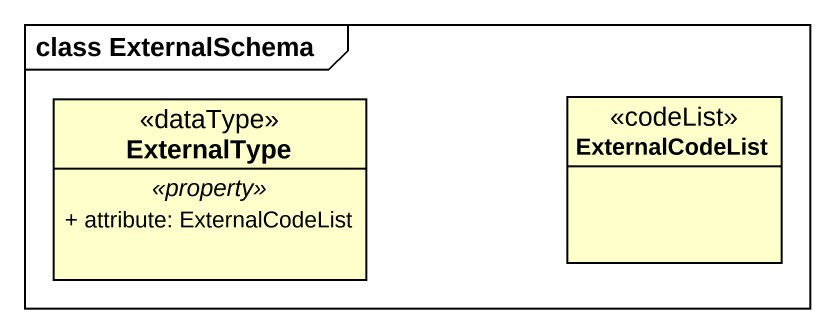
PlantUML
@startuml
mainframe class ExternalSchema
hide circle
hide empty members
skinparam classAttributeIconSize 0
class ExternalType <<dataType>> {
  .. <<property>> ..
  + attribute: ExternalCodeList
}
class ExternalCodeList <<codeList>>
@enduml
